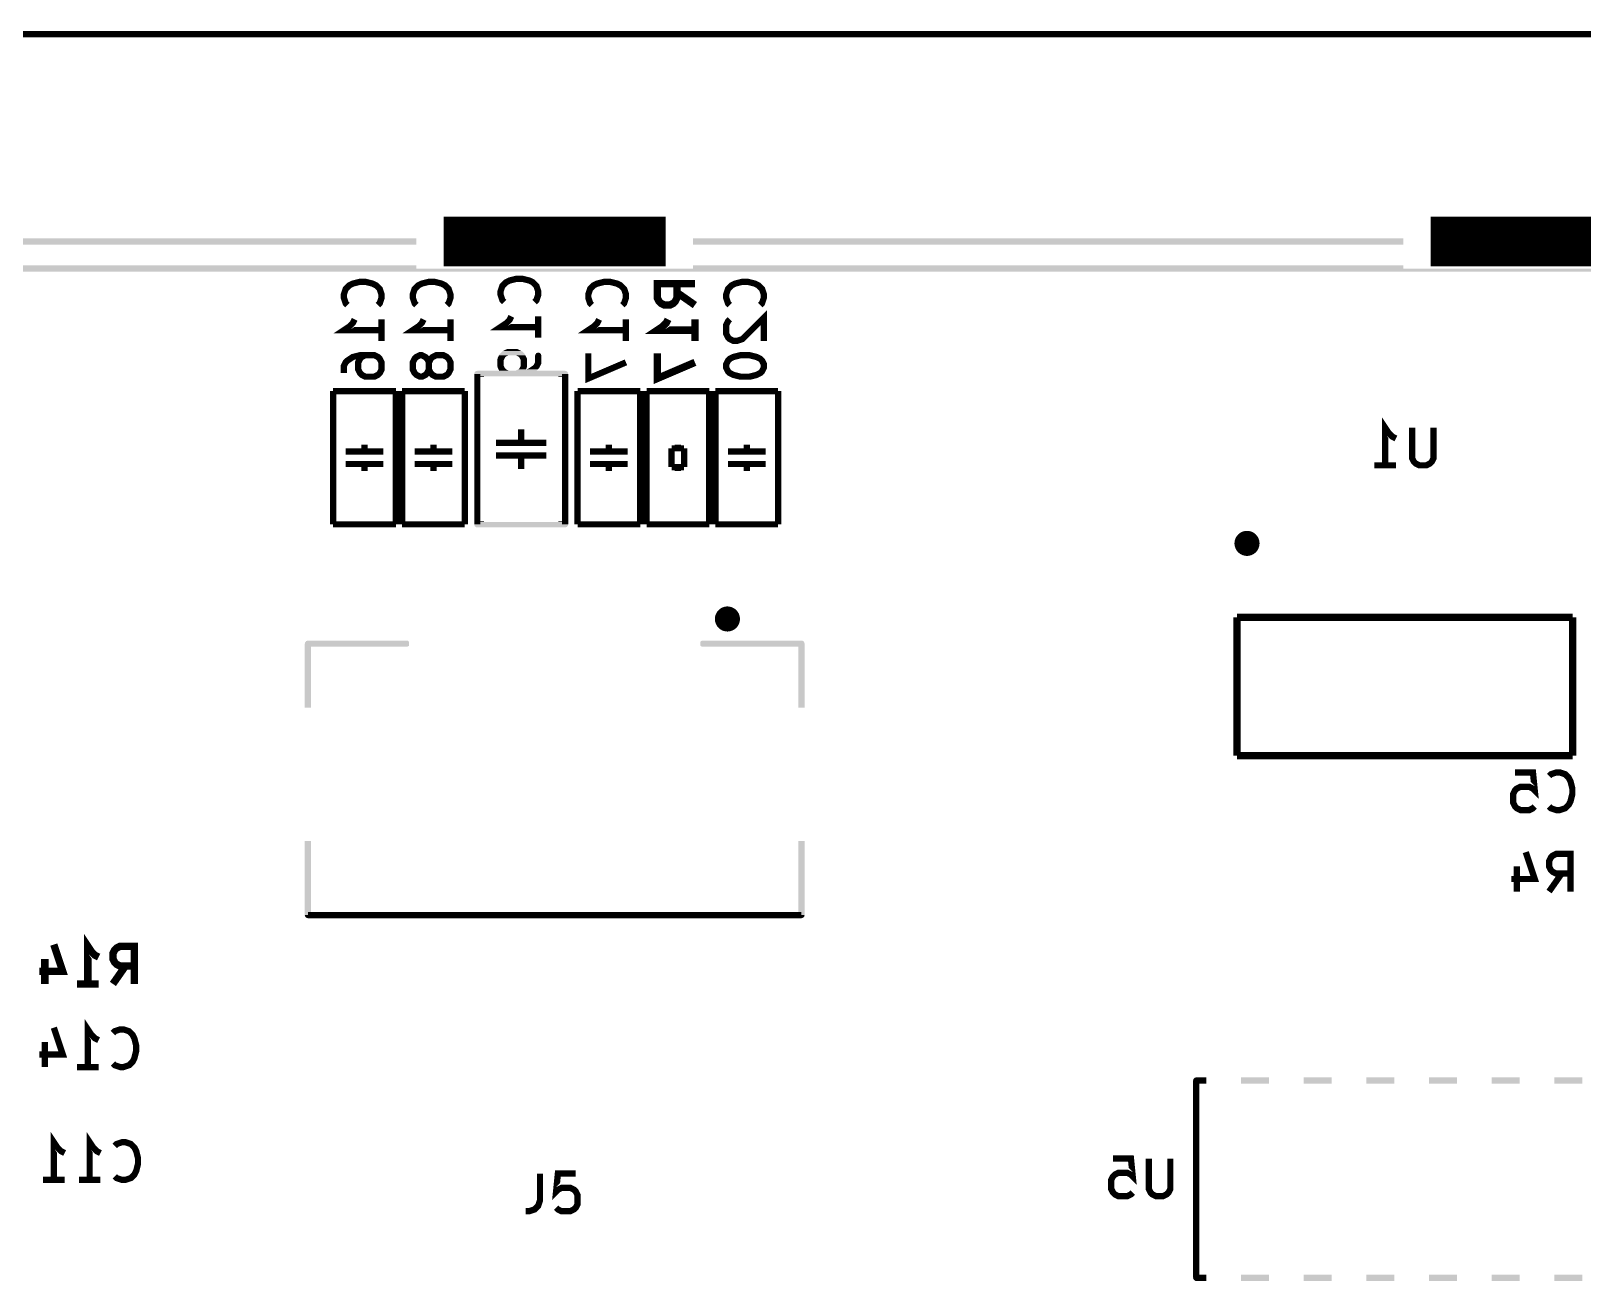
# Model space of a CAD drawing. Extents: x 66 to 205, y -127 to -80.
# Drawn here: x 132.69 to 164.14, y -105.26 to -79.94 of the extents above; entities that cross this region are included whole.
import ezdxf

# ---------------------------------------------------------------- set-up
doc = ezdxf.new("R2010")
doc.units = 0
for name, color, linetype in [('MKSMINI12864-B_SILKS_GBR', 5, 'CONTINUOUS'), ('MKSMINI12864-EDGE_CUTS_GBR', 3, 'CONTINUOUS'), ('MKSMINI12864-F_SILKS_GBR', 11, 'CONTINUOUS'), ('MKSMINI12864-NPTH_DRL', 12, 'CONTINUOUS')]:
    doc.layers.add(name, color=color, linetype=linetype)

msp = doc.modelspace()

# ---------------------------------------------------------------- linework, layer by layer
at = {"layer": 'MKSMINI12864-B_SILKS_GBR'}
for points, const_width in [([(142.893142, -85.427142), (142.929428, -85.390856), (142.965714, -85.282), (142.965714, -85.209428), (142.929428, -85.10057), (142.856858, -85.028), (142.784286, -84.991714), (142.639142, -84.955428), (142.530286, -84.955428), (142.385142, -84.991714), (142.312572, -85.028), (142.24, -85.10057), (142.203714, -85.209428), (142.203714, -85.282), (142.24, -85.390856), (142.276286, -85.427142)], 0.127), ([(139.718142, -85.489142), (139.754428, -85.452856), (139.790714, -85.344), (139.790714, -85.271428), (139.754428, -85.16257), (139.681858, -85.09), (139.609286, -85.053714), (139.464142, -85.017428), (139.355286, -85.017428), (139.210142, -85.053714), (139.137572, -85.09), (139.065, -85.16257), (139.028714, -85.271428), (139.028714, -85.344), (139.065, -85.452856), (139.101286, -85.489142)], 0.127), ([(141.115142, -85.489142), (141.151428, -85.452856), (141.187714, -85.344), (141.187714, -85.271428), (141.151428, -85.16257), (141.078858, -85.09), (141.006286, -85.053714), (140.861142, -85.017428), (140.752286, -85.017428), (140.607142, -85.053714), (140.534572, -85.09), (140.462, -85.16257), (140.425714, -85.271428), (140.425714, -85.344), (140.462, -85.452856), (140.498286, -85.489142)], 0.127), ([(144.671142, -85.489142), (144.707428, -85.452856), (144.743714, -85.344), (144.743714, -85.271428), (144.707428, -85.16257), (144.634858, -85.09), (144.562286, -85.053714), (144.417142, -85.017428), (144.308286, -85.017428), (144.163142, -85.053714), (144.090572, -85.09), (144.018, -85.16257), (143.981714, -85.271428), (143.981714, -85.344), (144.018, -85.452856), (144.054286, -85.489142)], 0.127), ([(146.140714, -85.053714), (145.378714, -85.053714), (145.378714, -85.344), (145.415, -85.41657), (145.451286, -85.452856), (145.523858, -85.489142), (145.632714, -85.489142), (145.705286, -85.452856), (145.741572, -85.41657), (145.777858, -85.344), (145.777858, -85.053714)], 0.15), ([(146.140714, -85.489142), (145.777858, -85.235142)], 0.15), ([(147.465142, -85.489142), (147.501428, -85.452856), (147.537714, -85.344), (147.537714, -85.271428), (147.501428, -85.16257), (147.428858, -85.09), (147.356286, -85.053714), (147.211142, -85.017428), (147.102286, -85.017428), (146.957142, -85.053714), (146.884572, -85.09), (146.812, -85.16257), (146.775714, -85.271428), (146.775714, -85.344), (146.812, -85.452856), (146.848286, -85.489142)], 0.127), ([(139.790714, -85.997142), (139.028714, -85.997142), (139.137572, -85.92457), (139.210142, -85.852), (139.246428, -85.779428)], 0.127), ([(139.790714, -86.214856), (139.790714, -85.779428)], 0.127), ([(141.187714, -85.997142), (140.425714, -85.997142), (140.534572, -85.92457), (140.607142, -85.852), (140.643428, -85.779428)], 0.127), ([(141.187714, -86.214856), (141.187714, -85.779428)], 0.127), ([(142.965714, -85.935142), (142.203714, -85.935142), (142.312572, -85.86257), (142.385142, -85.79), (142.421428, -85.717428)], 0.127), ([(142.965714, -86.152856), (142.965714, -85.717428)], 0.127), ([(144.743714, -85.997142), (143.981714, -85.997142), (144.090572, -85.92457), (144.163142, -85.852), (144.199428, -85.779428)], 0.127), ([(144.743714, -86.214856), (144.743714, -85.779428)], 0.127), ([(146.140714, -85.997142), (145.378714, -85.997142), (145.487572, -85.92457), (145.560142, -85.852), (145.596428, -85.779428)], 0.15), ([(146.140714, -86.214856), (146.140714, -85.779428)], 0.15), ([(146.848286, -85.779428), (146.812, -85.815714), (146.775714, -85.888284), (146.775714, -86.069714), (146.812, -86.142284), (146.848286, -86.17857), (146.920858, -86.214856), (146.993428, -86.214856), (147.102286, -86.17857), (147.537714, -85.743142), (147.537714, -86.214856)], 0.127), ([(139.028714, -86.868), (139.028714, -86.722856), (139.065, -86.650284), (139.101286, -86.614), (139.210142, -86.541428), (139.355286, -86.505142), (139.645572, -86.505142), (139.718142, -86.541428), (139.754428, -86.577714), (139.790714, -86.650284), (139.790714, -86.795428), (139.754428, -86.868), (139.718142, -86.904284), (139.645572, -86.94057), (139.464142, -86.94057), (139.391572, -86.904284), (139.355286, -86.868), (139.319, -86.795428), (139.319, -86.650284), (139.355286, -86.577714), (139.391572, -86.541428), (139.464142, -86.505142)], 0.127), ([(140.752286, -86.650284), (140.716, -86.577714), (140.679714, -86.541428), (140.607142, -86.505142), (140.570858, -86.505142), (140.498286, -86.541428), (140.462, -86.577714), (140.425714, -86.650284), (140.425714, -86.795428), (140.462, -86.868), (140.498286, -86.904284), (140.570858, -86.94057), (140.607142, -86.94057), (140.679714, -86.904284), (140.716, -86.868), (140.752286, -86.795428), (140.752286, -86.650284), (140.788572, -86.577714), (140.824858, -86.541428), (140.897428, -86.505142), (141.042572, -86.505142), (141.115142, -86.541428), (141.151428, -86.577714), (141.187714, -86.650284), (141.187714, -86.795428), (141.151428, -86.868), (141.115142, -86.904284), (141.042572, -86.94057), (140.897428, -86.94057), (140.824858, -86.904284), (140.788572, -86.868), (140.752286, -86.795428)], 0.127), ([(143.981714, -86.468856), (143.981714, -86.976856), (144.743714, -86.650284)], 0.127), ([(145.378714, -86.468856), (145.378714, -86.976856), (146.140714, -86.650284)], 0.15), ([(146.775714, -86.68657), (146.775714, -86.759142), (146.812, -86.831714), (146.848286, -86.868), (146.920858, -86.904284), (147.066, -86.94057), (147.247428, -86.94057), (147.392572, -86.904284), (147.465142, -86.868), (147.501428, -86.831714), (147.537714, -86.759142), (147.537714, -86.68657), (147.501428, -86.614), (147.465142, -86.577714), (147.392572, -86.541428), (147.247428, -86.505142), (147.066, -86.505142), (146.920858, -86.541428), (146.848286, -86.577714), (146.812, -86.614), (146.775714, -86.68657)], 0.127), ([(141.732, -86.8845), (141.732, -89.9325)], 0.127), ([(143.51, -89.9325), (143.51, -86.8845)], 0.127), ([(138.811, -89.9325), (138.811, -87.2325)], 0.127), ([(140.081, -87.2325), (138.811, -87.2325)], 0.127), ([(140.081, -89.9325), (140.081, -87.2325)], 0.127), ([(141.478, -87.2325), (140.208, -87.2325)], 0.127), ([(140.208, -89.9325), (140.208, -87.2325)], 0.127), ([(141.478, -89.9325), (141.478, -87.2325)], 0.127), ([(145.034, -87.2325), (143.764, -87.2325)], 0.127), ([(143.764, -89.9325), (143.764, -87.2325)], 0.127), ([(145.034, -89.9325), (145.034, -87.2325)], 0.127), ([(145.161, -89.9325), (145.161, -87.2325)], 0.127), ([(146.431, -87.2325), (145.161, -87.2325)], 0.127), ([(146.431, -89.9325), (146.431, -87.2325)], 0.127), ([(147.828, -87.2325), (146.558, -87.2325)], 0.127), ([(146.558, -89.9325), (146.558, -87.2325)], 0.127), ([(147.828, -89.9325), (147.828, -87.2325)], 0.127), ([(160.128858, -88.736714), (160.128858, -87.974714), (160.201428, -88.08357), (160.274, -88.156142), (160.346572, -88.192428)], 0.127), ([(161.108572, -87.974714), (161.108572, -88.59157), (161.072286, -88.664142), (161.036, -88.700428), (160.963428, -88.736714), (160.818286, -88.736714), (160.745714, -88.700428), (160.709428, -88.664142), (160.673142, -88.59157), (160.673142, -87.974714)], 0.127), ([(143.129, -88.2815), (142.113, -88.2815)], 0.127), ([(145.669, -88.773), (145.669, -88.392)], 0.127), ([(145.669, -88.392), (145.796, -88.392)], 0.127), ([(145.796, -88.392), (145.923, -88.392)], 0.127), ([(145.923, -88.392), (145.923, -88.773)], 0.127), ([(139.827, -88.4555), (139.065, -88.4555)], 0.127), ([(139.827, -88.7095), (139.065, -88.7095)], 0.127), ([(141.224, -88.4555), (140.462, -88.4555)], 0.127), ([(141.224, -88.7095), (140.462, -88.7095)], 0.127), ([(143.129, -88.5355), (142.113, -88.5355)], 0.127), ([(144.78, -88.4555), (144.018, -88.4555)], 0.127), ([(144.78, -88.7095), (144.018, -88.7095)], 0.127), ([(147.574, -88.4555), (146.812, -88.4555)], 0.127), ([(147.574, -88.7095), (146.812, -88.7095)], 0.127), ([(159.911142, -88.736714), (160.346572, -88.736714)], 0.127), ([(145.923, -88.773), (145.669, -88.773)], 0.127), ([(140.081, -89.9325), (138.811, -89.9325)], 0.127), ([(141.478, -89.9325), (140.208, -89.9325)], 0.127), ([(145.034, -89.9325), (143.764, -89.9325)], 0.127), ([(146.431, -89.9325), (145.161, -89.9325)], 0.127), ([(147.828, -89.9325), (146.558, -89.9325)], 0.127), ([(163.928, -91.818), (157.128, -91.818)], 0.15), ([(157.128, -91.818), (157.128, -94.618)], 0.15), ([(163.928, -94.618), (163.928, -91.818)], 0.15), ([(157.128, -94.618), (163.928, -94.618)], 0.15), ([(162.759572, -94.959714), (163.122428, -94.959714), (163.158714, -95.32257), (163.122428, -95.286284), (163.049858, -95.25), (162.868428, -95.25), (162.795858, -95.286284), (162.759572, -95.32257), (162.723286, -95.395142), (162.723286, -95.57657), (162.759572, -95.649142), (162.795858, -95.685428), (162.868428, -95.721714), (163.049858, -95.721714), (163.122428, -95.685428), (163.158714, -95.649142)], 0.127), ([(163.449, -95.649142), (163.485286, -95.685428), (163.594142, -95.721714), (163.666714, -95.721714), (163.775572, -95.685428), (163.848142, -95.612856), (163.884428, -95.540284), (163.920714, -95.395142), (163.920714, -95.286284), (163.884428, -95.141142), (163.848142, -95.06857), (163.775572, -94.996), (163.666714, -94.959714), (163.594142, -94.959714), (163.485286, -94.996), (163.449, -95.032284)], 0.127), ([(162.977286, -96.574428), (163.158714, -97.118714), (162.687, -97.118714)], 0.127), ([(162.795858, -96.864714), (162.795858, -97.372714)], 0.127), ([(163.884428, -97.372714), (163.884428, -96.610714), (163.594142, -96.610714), (163.521572, -96.647), (163.485286, -96.683284), (163.449, -96.755856), (163.449, -96.864714), (163.485286, -96.937284), (163.521572, -96.97357), (163.594142, -97.009856), (163.884428, -97.009856)], 0.127), ([(163.449, -97.372714), (163.703, -97.009856)], 0.127), ([(138.3, -97.85), (148.3, -97.85)], 0.127), ([(133.150428, -98.446428), (133.331858, -98.990714), (132.860142, -98.990714)], 0.15), ([(133.839858, -99.244714), (133.839858, -98.482714), (133.912428, -98.59157), (133.985, -98.664142), (134.057572, -98.700428)], 0.15), ([(134.783286, -99.244714), (134.783286, -98.482714), (134.493, -98.482714), (134.420428, -98.519), (134.384142, -98.555284), (134.347858, -98.627856), (134.347858, -98.736714), (134.384142, -98.809284), (134.420428, -98.84557), (134.493, -98.881856), (134.783286, -98.881856)], 0.15), ([(132.969, -98.736714), (132.969, -99.244714)], 0.15), ([(134.347858, -99.244714), (134.601858, -98.881856)], 0.15), ([(133.622142, -99.244714), (134.057572, -99.244714)], 0.15), ([(133.839858, -100.928714), (133.839858, -100.166714), (133.912428, -100.27557), (133.985, -100.348142), (134.057572, -100.384428)], 0.127), ([(133.150428, -100.130428), (133.331858, -100.674714), (132.860142, -100.674714)], 0.127), ([(134.347858, -100.856142), (134.384142, -100.892428), (134.493, -100.928714), (134.565572, -100.928714), (134.674428, -100.892428), (134.747, -100.819856), (134.783286, -100.747284), (134.819572, -100.602142), (134.819572, -100.493284), (134.783286, -100.348142), (134.747, -100.27557), (134.674428, -100.203), (134.565572, -100.166714), (134.493, -100.166714), (134.384142, -100.203), (134.347858, -100.239284)], 0.127), ([(132.969, -100.420714), (132.969, -100.928714)], 0.127), ([(133.622142, -100.928714), (134.057572, -100.928714)], 0.127), ([(156.3, -101.2), (156.3, -105.2)], 0.127), ([(133.151642, -103.214714), (133.151642, -102.452714), (133.224214, -102.56157), (133.296786, -102.634142), (133.369358, -102.670428)], 0.127), ([(133.877356, -103.214714), (133.877356, -102.452714), (133.949928, -102.56157), (134.0225, -102.634142), (134.09507, -102.670428)], 0.127), ([(134.385358, -103.142142), (134.421642, -103.178428), (134.5305, -103.214714), (134.603072, -103.214714), (134.711928, -103.178428), (134.7845, -103.105856), (134.820786, -103.033284), (134.857072, -102.888142), (134.857072, -102.779284), (134.820786, -102.634142), (134.7845, -102.56157), (134.711928, -102.489), (134.603072, -102.452714), (134.5305, -102.452714), (134.421642, -102.489), (134.385358, -102.525284)], 0.127), ([(154.613428, -102.782714), (154.976286, -102.782714), (155.012572, -103.14557), (154.976286, -103.109284), (154.903714, -103.073), (154.722286, -103.073), (154.649714, -103.109284), (154.613428, -103.14557), (154.577142, -103.218142), (154.577142, -103.39957), (154.613428, -103.472142), (154.649714, -103.508428), (154.722286, -103.544714), (154.903714, -103.544714), (154.976286, -103.508428), (155.012572, -103.472142)], 0.127), ([(155.774572, -102.782714), (155.774572, -103.39957), (155.738286, -103.472142), (155.702, -103.508428), (155.629428, -103.544714), (155.484286, -103.544714), (155.411714, -103.508428), (155.375428, -103.472142), (155.339142, -103.39957), (155.339142, -102.782714)], 0.127), ([(132.933928, -103.214714), (133.369358, -103.214714)], 0.127), ([(133.659642, -103.214714), (134.09507, -103.214714)], 0.127)]:
    msp.add_lwpolyline(points, dxfattribs=dict(at, const_width=const_width))
at = {"layer": 'MKSMINI12864-B_SILKS_GBR', "const_width": 0.254}
for points in [[(157.201, -90.318, 1), (157.455, -90.318, 1)], [(146.673, -91.85, 1), (146.927, -91.85, 1)]]:
    msp.add_lwpolyline(points, format="xyb", close=True, dxfattribs=at)
at = {"layer": 'MKSMINI12864-B_SILKS_GBR'}
for points in [[(142.188486, -86.478584), (142.1951, -86.470814), (142.690656, -86.478584), (142.684044, -86.470814)], [(142.1951, -86.470814), (142.231386, -86.434528), (142.684044, -86.470814), (142.64776, -86.434528)], [(142.231386, -86.434528), (142.239156, -86.427912), (142.64776, -86.434528), (142.639986, -86.427912)], [(142.239156, -86.427912), (142.247888, -86.42263), (142.639986, -86.427912), (142.631256, -86.42263)], [(142.247888, -86.42263), (142.32046, -86.386344), (142.631256, -86.42263), (142.558684, -86.386344)], [(142.32046, -86.386344), (142.334268, -86.38134), (142.558684, -86.386344), (142.54488, -86.38134)], [(142.334268, -86.38134), (142.334284, -86.381338), (142.54488, -86.38134), (142.544874, -86.381338)], [(142.334284, -86.381338), (142.348858, -86.379642), (142.544874, -86.381338), (142.530286, -86.379642)], [(142.914576, -86.481574), (142.931576, -86.46217), (143.019256, -86.481574), (142.997108, -86.46217)], [(142.931576, -86.46217), (142.945386, -86.458142), (142.997108, -86.46217), (142.992508, -86.458142)], [(142.945386, -86.458142), (142.965714, -86.452214), (142.992508, -86.458142), (142.965714, -86.452214)], [(142.140214, -86.588284), (142.141912, -86.573694), (142.27471, -86.588284), (142.282004, -86.573694)], [(142.140214, -86.603232), (142.140214, -86.588284), (142.267236, -86.603232), (142.27471, -86.588284)], [(142.140214, -86.603322), (142.140214, -86.603232), (142.267214, -86.603322), (142.267236, -86.603232)], [(142.140214, -86.71839), (142.140214, -86.603322), (142.267214, -86.71839), (142.267214, -86.603322)], [(142.140214, -86.71848), (142.140214, -86.71839), (142.267236, -86.71848), (142.267214, -86.71839)], [(142.140214, -86.733428), (142.140214, -86.71848), (142.274712, -86.733428), (142.267236, -86.71848)], [(142.141912, -86.748016), (142.140214, -86.733428), (142.282006, -86.748016), (142.274712, -86.733428)], [(142.141912, -86.573694), (142.146918, -86.559886), (142.282004, -86.573694), (142.288908, -86.559886)], [(142.146916, -86.761826), (142.141912, -86.748016), (142.288912, -86.761826), (142.282006, -86.748016)], [(142.150182, -86.768356), (142.146916, -86.761826), (142.292176, -86.768356), (142.288912, -86.761826)], [(142.146918, -86.559886), (142.150182, -86.553356), (142.288908, -86.559886), (142.292174, -86.553356)], [(142.150182, -86.553356), (142.150208, -86.553304), (142.292174, -86.553356), (142.29221, -86.553304)], [(142.150208, -86.768408), (142.150182, -86.768356), (142.292212, -86.768408), (142.292176, -86.768356)], [(142.150208, -86.553304), (142.16104, -86.531642), (142.29221, -86.553304), (142.313872, -86.531642)], [(142.16104, -86.790072), (142.150208, -86.768408), (142.313876, -86.790072), (142.292212, -86.768408)], [(142.16104, -86.531642), (142.161058, -86.531606), (142.313872, -86.531642), (142.313924, -86.531606)], [(142.161058, -86.790108), (142.16104, -86.790072), (142.313928, -86.790108), (142.313876, -86.790072)], [(142.161058, -86.531606), (142.173528, -86.506664), (142.313924, -86.531606), (142.363806, -86.506664)], [(142.173528, -86.815048), (142.161058, -86.790108), (142.363806, -86.815048), (142.313928, -86.790108)], [(142.173528, -86.506664), (142.17354, -86.506642), (142.363806, -86.506664), (142.363896, -86.506642)], [(142.17354, -86.506642), (142.183204, -86.487316), (142.705602, -86.506642), (142.695938, -86.487316)], [(142.183204, -86.487316), (142.188486, -86.478584), (142.695938, -86.487316), (142.690656, -86.478584)], [(142.515338, -86.506664), (142.515248, -86.506642), (142.705614, -86.506664), (142.705602, -86.506642)], [(142.565214, -86.531604), (142.515338, -86.506664), (142.718084, -86.531604), (142.705614, -86.506664)], [(142.558516, -86.793458), (142.56522, -86.790106), (142.71641, -86.793458), (142.718086, -86.790106)], [(142.565266, -86.53164), (142.565214, -86.531604), (142.718102, -86.53164), (142.718084, -86.531604)], [(142.56522, -86.790106), (142.565272, -86.79007), (142.718086, -86.790106), (142.718104, -86.79007)], [(142.586934, -86.553308), (142.565266, -86.53164), (142.728936, -86.553308), (142.718102, -86.53164)], [(142.565272, -86.79007), (142.586928, -86.768414), (142.718104, -86.79007), (142.728932, -86.768414)], [(142.586928, -86.768414), (142.586964, -86.768362), (142.728932, -86.768414), (142.728958, -86.768362)], [(142.58697, -86.55336), (142.586934, -86.553308), (142.728962, -86.55336), (142.728936, -86.553308)], [(142.586964, -86.768362), (142.590232, -86.761826), (142.728958, -86.768362), (142.732226, -86.761826)], [(142.590234, -86.559886), (142.58697, -86.55336), (142.732224, -86.559886), (142.728962, -86.55336)], [(142.590232, -86.761826), (142.597136, -86.748016), (142.732226, -86.761826), (142.73723, -86.748016)], [(142.597138, -86.573694), (142.590234, -86.559886), (142.737228, -86.573694), (142.732224, -86.559886)], [(142.597136, -86.748016), (142.60443, -86.733428), (142.73723, -86.748016), (142.738928, -86.733428)], [(142.604432, -86.588284), (142.597138, -86.573694), (142.738928, -86.588284), (142.737228, -86.573694)], [(142.60443, -86.733428), (142.611906, -86.71848), (142.738928, -86.733428), (142.738928, -86.71848)], [(142.611906, -86.603232), (142.604432, -86.588284), (142.738928, -86.603232), (142.738928, -86.588284)], [(142.611928, -86.603322), (142.611906, -86.603232), (142.738928, -86.603322), (142.738928, -86.603232)], [(142.611906, -86.71848), (142.611928, -86.71839), (142.738928, -86.71848), (142.738928, -86.71839)], [(142.611928, -86.71839), (142.611928, -86.603322), (142.738928, -86.71839), (142.738928, -86.603322)], [(142.716636, -86.793742), (142.75818, -86.783356), (142.958914, -86.793742), (142.9693, -86.783356)], [(142.75818, -86.783356), (142.758242, -86.783328), (142.9693, -86.783356), (142.969328, -86.783328)], [(142.758242, -86.783328), (142.765742, -86.778328), (142.969328, -86.783328), (142.974328, -86.778328)], [(142.765742, -86.778328), (142.7774, -86.770556), (142.974328, -86.778328), (142.980942, -86.770556)], [(142.7774, -86.770556), (142.790494, -86.761826), (142.980942, -86.770556), (142.986226, -86.761826)], [(142.790494, -86.761826), (142.852674, -86.720374), (142.986226, -86.761826), (143.006952, -86.720374)], [(142.852674, -86.720374), (142.877214, -86.695842), (143.006952, -86.720374), (143.019218, -86.695842)], [(142.877214, -86.695842), (142.87725, -86.69579), (143.019218, -86.695842), (143.019244, -86.69579)], [(142.87725, -86.69579), (142.880518, -86.689254), (143.019244, -86.69579), (143.022512, -86.689254)], [(142.880518, -86.689254), (142.887422, -86.675444), (143.022512, -86.689254), (143.027516, -86.675444)], [(142.887422, -86.675444), (142.894716, -86.660856), (143.027516, -86.675444), (143.029214, -86.660856)], [(142.894716, -86.660856), (142.902192, -86.645908), (143.029214, -86.660856), (143.029214, -86.645908)], [(142.902192, -86.645908), (142.902214, -86.645818), (143.029214, -86.645908), (143.029214, -86.645818)], [(142.902214, -86.515714), (142.908144, -86.488916), (143.029214, -86.515714), (143.021398, -86.488916)], [(142.902214, -86.645818), (142.902214, -86.515714), (143.029214, -86.645818), (143.029214, -86.515714)], [(142.908144, -86.488916), (142.914576, -86.481574), (143.021398, -86.488916), (143.019256, -86.481574)], [(141.669052, -86.892854), (141.671608, -86.876144), (143.570388, -86.892854), (143.572946, -86.876144)], [(141.677194, -86.911294), (141.669052, -86.892854), (143.567568, -86.911294), (143.570388, -86.892854)], [(141.671608, -86.876144), (141.67443, -86.857704), (143.572946, -86.876144), (143.564806, -86.857704)], [(141.67443, -86.857704), (141.686774, -86.843612), (143.564806, -86.857704), (143.558584, -86.843612)], [(141.683414, -86.925386), (141.677194, -86.911294), (143.555222, -86.925386), (143.567568, -86.911294)], [(141.694098, -86.9325), (141.683414, -86.925386), (143.54899, -86.9325), (143.555222, -86.925386)], [(141.686774, -86.843612), (141.697862, -86.830956), (143.558584, -86.843612), (143.539578, -86.830956)], [(141.713012, -86.945094), (141.694098, -86.9325), (141.87, -86.945094), (141.87, -86.9325)], [(141.697862, -86.830956), (141.722042, -86.823904), (143.539578, -86.830956), (143.528986, -86.823904)], [(141.732, -86.948), (141.713012, -86.945094), (141.87, -86.948), (141.87, -86.945094)], [(141.722042, -86.823904), (141.732, -86.821), (143.528986, -86.823904), (143.51, -86.821)], [(142.173538, -86.81507), (142.173528, -86.815048), (142.363896, -86.81507), (142.363806, -86.815048)], [(142.17488, -86.817752), (142.173538, -86.81507), (142.934666, -86.817752), (142.93755, -86.81507)], [(142.176324, -86.82064), (142.17488, -86.817752), (142.931074, -86.82064), (142.934666, -86.817752)], [(142.17618, -86.821), (142.176348, -86.820902), (142.931194, -86.821), (142.931064, -86.820902)], [(142.176358, -86.82071), (142.176324, -86.82064), (142.931052, -86.82071), (142.931074, -86.82064)], [(142.176348, -86.820902), (142.17635, -86.82086), (142.931064, -86.820902), (142.931006, -86.82086)], [(142.17635, -86.82086), (142.176358, -86.82071), (142.931006, -86.82086), (142.931052, -86.82071)], [(142.515246, -86.81507), (142.515336, -86.815048), (142.93755, -86.81507), (142.937574, -86.815048)], [(142.515336, -86.815048), (142.516204, -86.814614), (142.937574, -86.815048), (142.938042, -86.814614)], [(142.516204, -86.814614), (142.557936, -86.793748), (142.938042, -86.814614), (142.958908, -86.793748)], [(142.557936, -86.793748), (142.558132, -86.79365), (142.716588, -86.793748), (142.716418, -86.79365)], [(142.558132, -86.79365), (142.558516, -86.793458), (142.716418, -86.79365), (142.71641, -86.793458)], [(142.716588, -86.793748), (142.716636, -86.793742), (142.958908, -86.793748), (142.958914, -86.793742)], [(143.372, -86.938042), (143.372, -86.9325), (143.544136, -86.938042), (143.54899, -86.9325)], [(143.372, -86.948), (143.372, -86.938042), (143.51, -86.948), (143.544136, -86.938042)], [(142.5575, -88.2815), (142.5575, -88.0095), (142.6845, -88.2815), (142.6845, -88.0095)], [(139.3825, -88.4555), (139.3825, -88.316), (139.5095, -88.4555), (139.5095, -88.316)], [(140.7795, -88.4555), (140.7795, -88.316), (140.9065, -88.4555), (140.9065, -88.316)], [(142.565316, -88.308292), (142.5575, -88.2815), (142.678568, -88.308292), (142.6845, -88.2815)], [(142.567456, -88.315636), (142.565316, -88.308292), (142.672134, -88.315636), (142.678568, -88.308292)], [(142.58961, -88.335042), (142.567456, -88.315636), (142.655136, -88.335042), (142.672134, -88.315636)], [(142.594204, -88.339068), (142.58961, -88.335042), (142.641334, -88.339068), (142.655136, -88.335042)], [(142.621, -88.345), (142.594204, -88.339068), (142.621, -88.345), (142.641334, -88.339068)], [(144.3355, -88.4555), (144.3355, -88.316), (144.4625, -88.4555), (144.4625, -88.316)], [(145.7325, -88.392), (145.7325, -88.316), (145.8595, -88.392), (145.8595, -88.316)], [(147.1295, -88.4555), (147.1295, -88.316), (147.2565, -88.4555), (147.2565, -88.316)], [(139.390316, -88.482292), (139.3825, -88.4555), (139.503568, -88.482292), (139.5095, -88.4555)], [(139.38843, -88.682702), (139.394862, -88.67536), (139.501684, -88.682702), (139.499542, -88.67536)], [(139.392456, -88.489636), (139.390316, -88.482292), (139.497134, -88.489636), (139.503568, -88.482292)], [(139.41461, -88.509042), (139.392456, -88.489636), (139.480136, -88.509042), (139.497134, -88.489636)], [(139.394862, -88.67536), (139.411862, -88.655956), (139.499542, -88.67536), (139.477394, -88.655956)], [(139.411862, -88.655956), (139.425672, -88.651928), (139.477394, -88.655956), (139.472794, -88.651928)], [(139.419204, -88.513068), (139.41461, -88.509042), (139.466334, -88.513068), (139.480136, -88.509042)], [(139.446, -88.519), (139.419204, -88.513068), (139.446, -88.519), (139.466334, -88.513068)], [(139.425672, -88.651928), (139.446, -88.646), (139.472794, -88.651928), (139.446, -88.646)], [(140.787316, -88.482292), (140.7795, -88.4555), (140.900568, -88.482292), (140.9065, -88.4555)], [(140.78543, -88.682702), (140.791862, -88.67536), (140.898684, -88.682702), (140.896542, -88.67536)], [(140.789456, -88.489636), (140.787316, -88.482292), (140.894134, -88.489636), (140.900568, -88.482292)], [(140.81161, -88.509042), (140.789456, -88.489636), (140.877136, -88.509042), (140.894134, -88.489636)], [(140.791862, -88.67536), (140.808862, -88.655956), (140.896542, -88.67536), (140.874394, -88.655956)], [(140.808862, -88.655956), (140.822672, -88.651928), (140.874394, -88.655956), (140.869794, -88.651928)], [(140.816204, -88.513068), (140.81161, -88.509042), (140.863334, -88.513068), (140.877136, -88.509042)], [(140.843, -88.519), (140.816204, -88.513068), (140.843, -88.519), (140.863334, -88.513068)], [(140.822672, -88.651928), (140.843, -88.646), (140.869794, -88.651928), (140.843, -88.646)], [(142.5575, -88.5355), (142.56343, -88.508702), (142.6845, -88.5355), (142.676684, -88.508702)], [(142.5575, -88.8075), (142.5575, -88.5355), (142.6845, -88.8075), (142.6845, -88.5355)], [(142.56343, -88.508702), (142.569862, -88.50136), (142.676684, -88.508702), (142.674542, -88.50136)], [(142.569862, -88.50136), (142.586862, -88.481956), (142.674542, -88.50136), (142.652394, -88.481956)], [(142.586862, -88.481956), (142.600672, -88.477928), (142.652394, -88.481956), (142.647794, -88.477928)], [(142.600672, -88.477928), (142.621, -88.472), (142.647794, -88.477928), (142.621, -88.472)], [(144.343316, -88.482292), (144.3355, -88.4555), (144.456568, -88.482292), (144.4625, -88.4555)], [(144.34143, -88.682702), (144.347862, -88.67536), (144.454684, -88.682702), (144.452542, -88.67536)], [(144.345456, -88.489636), (144.343316, -88.482292), (144.450134, -88.489636), (144.456568, -88.482292)], [(144.36761, -88.509042), (144.345456, -88.489636), (144.433136, -88.509042), (144.450134, -88.489636)], [(144.347862, -88.67536), (144.364862, -88.655956), (144.452542, -88.67536), (144.430394, -88.655956)], [(144.364862, -88.655956), (144.378672, -88.651928), (144.430394, -88.655956), (144.425794, -88.651928)], [(144.372204, -88.513068), (144.36761, -88.509042), (144.419334, -88.513068), (144.433136, -88.509042)], [(144.399, -88.519), (144.372204, -88.513068), (144.399, -88.519), (144.419334, -88.513068)], [(144.378672, -88.651928), (144.399, -88.646), (144.425794, -88.651928), (144.399, -88.646)], [(145.740316, -88.418792), (145.7325, -88.392), (145.853568, -88.418792), (145.8595, -88.392)], [(145.742456, -88.426136), (145.740316, -88.418792), (145.847134, -88.426136), (145.853568, -88.418792)], [(145.76461, -88.445542), (145.742456, -88.426136), (145.830136, -88.445542), (145.847134, -88.426136)], [(145.769204, -88.449568), (145.76461, -88.445542), (145.816334, -88.449568), (145.830136, -88.445542)], [(145.796, -88.4555), (145.769204, -88.449568), (145.796, -88.4555), (145.816334, -88.449568)], [(147.137316, -88.482292), (147.1295, -88.4555), (147.250568, -88.482292), (147.2565, -88.4555)], [(147.13543, -88.682702), (147.141862, -88.67536), (147.248684, -88.682702), (147.246542, -88.67536)], [(147.139456, -88.489636), (147.137316, -88.482292), (147.244134, -88.489636), (147.250568, -88.482292)], [(147.16161, -88.509042), (147.139456, -88.489636), (147.227136, -88.509042), (147.244134, -88.489636)], [(147.141862, -88.67536), (147.158862, -88.655956), (147.246542, -88.67536), (147.224394, -88.655956)], [(147.158862, -88.655956), (147.172672, -88.651928), (147.224394, -88.655956), (147.219794, -88.651928)], [(147.166204, -88.513068), (147.16161, -88.509042), (147.213334, -88.513068), (147.227136, -88.509042)], [(147.193, -88.519), (147.166204, -88.513068), (147.193, -88.519), (147.213334, -88.513068)], [(147.172672, -88.651928), (147.193, -88.646), (147.219794, -88.651928), (147.193, -88.646)], [(139.3825, -88.7095), (139.38843, -88.682702), (139.5095, -88.7095), (139.501684, -88.682702)], [(139.3825, -88.849), (139.3825, -88.7095), (139.5095, -88.849), (139.5095, -88.7095)], [(140.7795, -88.7095), (140.78543, -88.682702), (140.9065, -88.7095), (140.898684, -88.682702)], [(140.7795, -88.849), (140.7795, -88.7095), (140.9065, -88.849), (140.9065, -88.7095)], [(144.3355, -88.7095), (144.34143, -88.682702), (144.4625, -88.7095), (144.454684, -88.682702)], [(144.3355, -88.849), (144.3355, -88.7095), (144.4625, -88.849), (144.4625, -88.7095)], [(145.7325, -88.773), (145.73843, -88.746202), (145.8595, -88.773), (145.851684, -88.746202)], [(145.7325, -88.849), (145.7325, -88.773), (145.8595, -88.849), (145.8595, -88.773)], [(145.73843, -88.746202), (145.744862, -88.73886), (145.851684, -88.746202), (145.849542, -88.73886)], [(145.744862, -88.73886), (145.761862, -88.719456), (145.849542, -88.73886), (145.827394, -88.719456)], [(145.761862, -88.719456), (145.775672, -88.715428), (145.827394, -88.719456), (145.822794, -88.715428)], [(145.775672, -88.715428), (145.796, -88.7095), (145.822794, -88.715428), (145.796, -88.7095)], [(147.1295, -88.7095), (147.13543, -88.682702), (147.2565, -88.7095), (147.248684, -88.682702)], [(147.1295, -88.849), (147.1295, -88.7095), (147.2565, -88.849), (147.2565, -88.7095)], [(141.669052, -89.940854), (141.671608, -89.924144), (143.570388, -89.940854), (143.572946, -89.924144)], [(141.671608, -89.924144), (141.67443, -89.905704), (143.572946, -89.924144), (143.564806, -89.905704)], [(141.67443, -89.905704), (141.686774, -89.891612), (143.564806, -89.905704), (143.558584, -89.891612)], [(141.686774, -89.891612), (141.693004, -89.8845), (143.558584, -89.891612), (143.547904, -89.8845)], [(141.693004, -89.8845), (141.697862, -89.878956), (141.87, -89.8845), (141.87, -89.878956)], [(141.697862, -89.878956), (141.732, -89.869), (141.87, -89.878956), (141.87, -89.869)], [(143.372, -89.871904), (143.372, -89.869), (143.528986, -89.871904), (143.51, -89.869)], [(143.372, -89.8845), (143.372, -89.871904), (143.547904, -89.8845), (143.528986, -89.871904)], [(141.677194, -89.959294), (141.669052, -89.940854), (143.567568, -89.959294), (143.570388, -89.940854)], [(141.683414, -89.973386), (141.677194, -89.959294), (143.555222, -89.973386), (143.567568, -89.959294)], [(141.702422, -89.986042), (141.683414, -89.973386), (143.544136, -89.986042), (143.555222, -89.973386)], [(141.713012, -89.993094), (141.702422, -89.986042), (143.51996, -89.993094), (143.544136, -89.986042)], [(141.732, -89.996), (141.713012, -89.993094), (143.51, -89.996), (143.51996, -89.993094)], [(138.2365, -92.35), (138.24243, -92.323202), (140.349, -92.35), (140.349, -92.323202)], [(138.2365, -92.390388), (138.2365, -92.35), (140.349, -92.390388), (140.349, -92.35)], [(138.2365, -92.403542), (138.2365, -92.390388), (140.334136, -92.403542), (140.349, -92.390388)], [(138.2365, -92.4135), (138.2365, -92.403542), (140.3, -92.4135), (140.334136, -92.403542)], [(138.2365, -92.413558), (138.2365, -92.4135), (138.363558, -92.413558), (138.3637, -92.4135)], [(138.2365, -92.4137), (138.2365, -92.413558), (138.3635, -92.4137), (138.363558, -92.413558)], [(138.2365, -93.649), (138.2365, -92.4137), (138.3635, -93.649), (138.3635, -92.4137)], [(138.24243, -92.323202), (138.254336, -92.309612), (140.349, -92.323202), (140.349, -92.309612)], [(138.254336, -92.309612), (138.265862, -92.296456), (140.349, -92.309612), (140.329676, -92.296456)], [(138.265862, -92.296456), (138.28937, -92.2896), (140.329676, -92.296456), (140.319604, -92.2896)], [(138.28937, -92.2896), (138.3, -92.2865), (140.319604, -92.2896), (140.3, -92.2865)], [(146.251, -92.309612), (146.265862, -92.296456), (148.34641, -92.309612), (148.331394, -92.296456)], [(146.251, -92.31586), (146.251, -92.309612), (148.353542, -92.31586), (148.34641, -92.309612)], [(146.251, -92.35), (146.251, -92.31586), (148.3635, -92.35), (148.353542, -92.31586)], [(146.251, -92.390388), (146.251, -92.35), (148.3635, -92.390388), (148.3635, -92.35)], [(146.280396, -92.410396), (146.251, -92.390388), (148.3635, -92.410396), (148.3635, -92.390388)], [(146.265862, -92.296456), (146.279672, -92.292428), (148.331394, -92.296456), (148.326794, -92.292428)], [(146.279672, -92.292428), (146.3, -92.2865), (148.326794, -92.292428), (148.3, -92.2865)], [(146.3, -92.4135), (146.280396, -92.410396), (148.3635, -92.4135), (148.3635, -92.410396)], [(148.23644, -92.413556), (148.2363, -92.4135), (148.3635, -92.413556), (148.3635, -92.4135)], [(148.2365, -92.4137), (148.23644, -92.413556), (148.3635, -92.4137), (148.3635, -92.413556)], [(148.2365, -93.649), (148.2365, -92.4137), (148.3635, -93.649), (148.3635, -92.4137)], [(138.2365, -97.85), (138.2365, -96.351), (138.3635, -97.85), (138.3635, -96.351)], [(148.2365, -97.85), (148.2365, -96.351), (148.3635, -97.85), (148.3635, -96.351)], [(138.244316, -97.876792), (138.2365, -97.85), (138.357568, -97.876792), (138.3635, -97.85)], [(138.246456, -97.884136), (138.244316, -97.876792), (138.351134, -97.884136), (138.357568, -97.876792)], [(138.26861, -97.903542), (138.246456, -97.884136), (138.334136, -97.903542), (138.351134, -97.884136)], [(138.273204, -97.907568), (138.26861, -97.903542), (138.320334, -97.907568), (138.334136, -97.903542)], [(138.3, -97.9135), (138.273204, -97.907568), (138.3, -97.9135), (138.320334, -97.907568)], [(148.244316, -97.876792), (148.2365, -97.85), (148.357568, -97.876792), (148.3635, -97.85)], [(148.246456, -97.884136), (148.244316, -97.876792), (148.351134, -97.884136), (148.357568, -97.876792)], [(148.26861, -97.903542), (148.246456, -97.884136), (148.334136, -97.903542), (148.351134, -97.884136)], [(148.273204, -97.907568), (148.26861, -97.903542), (148.320334, -97.907568), (148.334136, -97.903542)], [(148.3, -97.9135), (148.273204, -97.907568), (148.3, -97.9135), (148.320334, -97.907568)], [(156.237052, -101.208354), (156.24243, -101.173204), (156.504, -101.208354), (156.504, -101.173204)], [(156.251414, -101.240886), (156.237052, -101.208354), (156.504, -101.240886), (156.504, -101.208354)], [(156.24243, -101.173204), (156.265862, -101.146456), (156.504, -101.173204), (156.504, -101.146456)], [(156.281012, -101.260594), (156.251414, -101.240886), (156.504, -101.260594), (156.504, -101.240886)], [(156.265862, -101.146456), (156.3, -101.1365), (156.504, -101.146456), (156.504, -101.1365)], [(157.206, -101.2635), (157.206, -101.1365), (157.774, -101.2635), (157.774, -101.1365)], [(158.476, -101.2635), (158.476, -101.1365), (159.044, -101.2635), (159.044, -101.1365)], [(159.746, -101.2635), (159.746, -101.1365), (160.314, -101.2635), (160.314, -101.1365)], [(161.016, -101.2635), (161.016, -101.1365), (161.584, -101.2635), (161.584, -101.1365)], [(162.286, -101.2635), (162.286, -101.1365), (162.854, -101.2635), (162.854, -101.1365)], [(163.556, -101.2635), (163.556, -101.1365), (164.124, -101.2635), (164.124, -101.1365)], [(156.3, -101.2635), (156.281012, -101.260594), (156.504, -101.2635), (156.504, -101.260594)], [(156.237052, -105.208354), (156.24243, -105.173204), (156.504, -105.208354), (156.504, -105.173204)], [(156.251414, -105.240886), (156.237052, -105.208354), (156.504, -105.240886), (156.504, -105.208354)], [(156.24243, -105.173204), (156.265862, -105.146456), (156.504, -105.173204), (156.504, -105.146456)], [(156.281012, -105.260594), (156.251414, -105.240886), (156.504, -105.260594), (156.504, -105.240886)], [(156.265862, -105.146456), (156.3, -105.1365), (156.504, -105.146456), (156.504, -105.1365)], [(156.3, -105.2635), (156.281012, -105.260594), (156.504, -105.2635), (156.504, -105.260594)], [(157.206, -105.2635), (157.206, -105.1365), (157.774, -105.2635), (157.774, -105.1365)], [(158.476, -105.2635), (158.476, -105.1365), (159.044, -105.2635), (159.044, -105.1365)], [(159.746, -105.2635), (159.746, -105.1365), (160.314, -105.2635), (160.314, -105.1365)], [(161.016, -105.2635), (161.016, -105.1365), (161.584, -105.2635), (161.584, -105.1365)], [(162.286, -105.2635), (162.286, -105.1365), (162.854, -105.2635), (162.854, -105.1365)], [(163.556, -105.2635), (163.556, -105.1365), (164.124, -105.2635), (164.124, -105.1365)]]:
    msp.add_solid(points, dxfattribs=at)
at = {"layer": 'MKSMINI12864-EDGE_CUTS_GBR', "const_width": 0.127}
msp.add_lwpolyline([(203.5, -80), (98.4, -80)], dxfattribs=at)
at = {"layer": 'MKSMINI12864-F_SILKS_GBR', "const_width": 0.127}
for points in [[(143.002, -103.087714), (143.002, -103.632), (142.965714, -103.740856), (142.893142, -103.813428), (142.784286, -103.849714), (142.711714, -103.849714)], [(143.727714, -103.087714), (143.364858, -103.087714), (143.328572, -103.45057), (143.364858, -103.414284), (143.437428, -103.378), (143.618858, -103.378), (143.691428, -103.414284), (143.727714, -103.45057), (143.764, -103.523142), (143.764, -103.70457), (143.727714, -103.777142), (143.691428, -103.813428), (143.618858, -103.849714), (143.437428, -103.849714), (143.364858, -103.813428), (143.328572, -103.777142)]]:
    msp.add_lwpolyline(points, dxfattribs=at)
at = {"layer": 'MKSMINI12864-F_SILKS_GBR'}
for points in [[(126.101, -84.2635), (126.101, -84.1365), (140.499, -84.2635), (140.499, -84.1365)], [(146.101, -84.2635), (146.101, -84.1365), (160.499, -84.2635), (160.499, -84.1365)], [(114.8865, -84.8135), (114.8865, -84.751), (171.7135, -84.8135), (171.7135, -84.751)], [(126.101, -84.751), (126.101, -84.6865), (140.499, -84.751), (140.499, -84.6865)], [(146.101, -84.751), (146.101, -84.6865), (160.499, -84.751), (160.499, -84.6865)]]:
    msp.add_solid(points, dxfattribs=at)
at = {"layer": 'MKSMINI12864-NPTH_DRL', "const_width": 1.00076}
for points in [[(141.04874, -84.201), (145.54962, -84.201)], [(161.05124, -84.201), (165.54958, -84.201)]]:
    msp.add_lwpolyline(points, dxfattribs=at)

doc.saveas('drawing.dxf')
